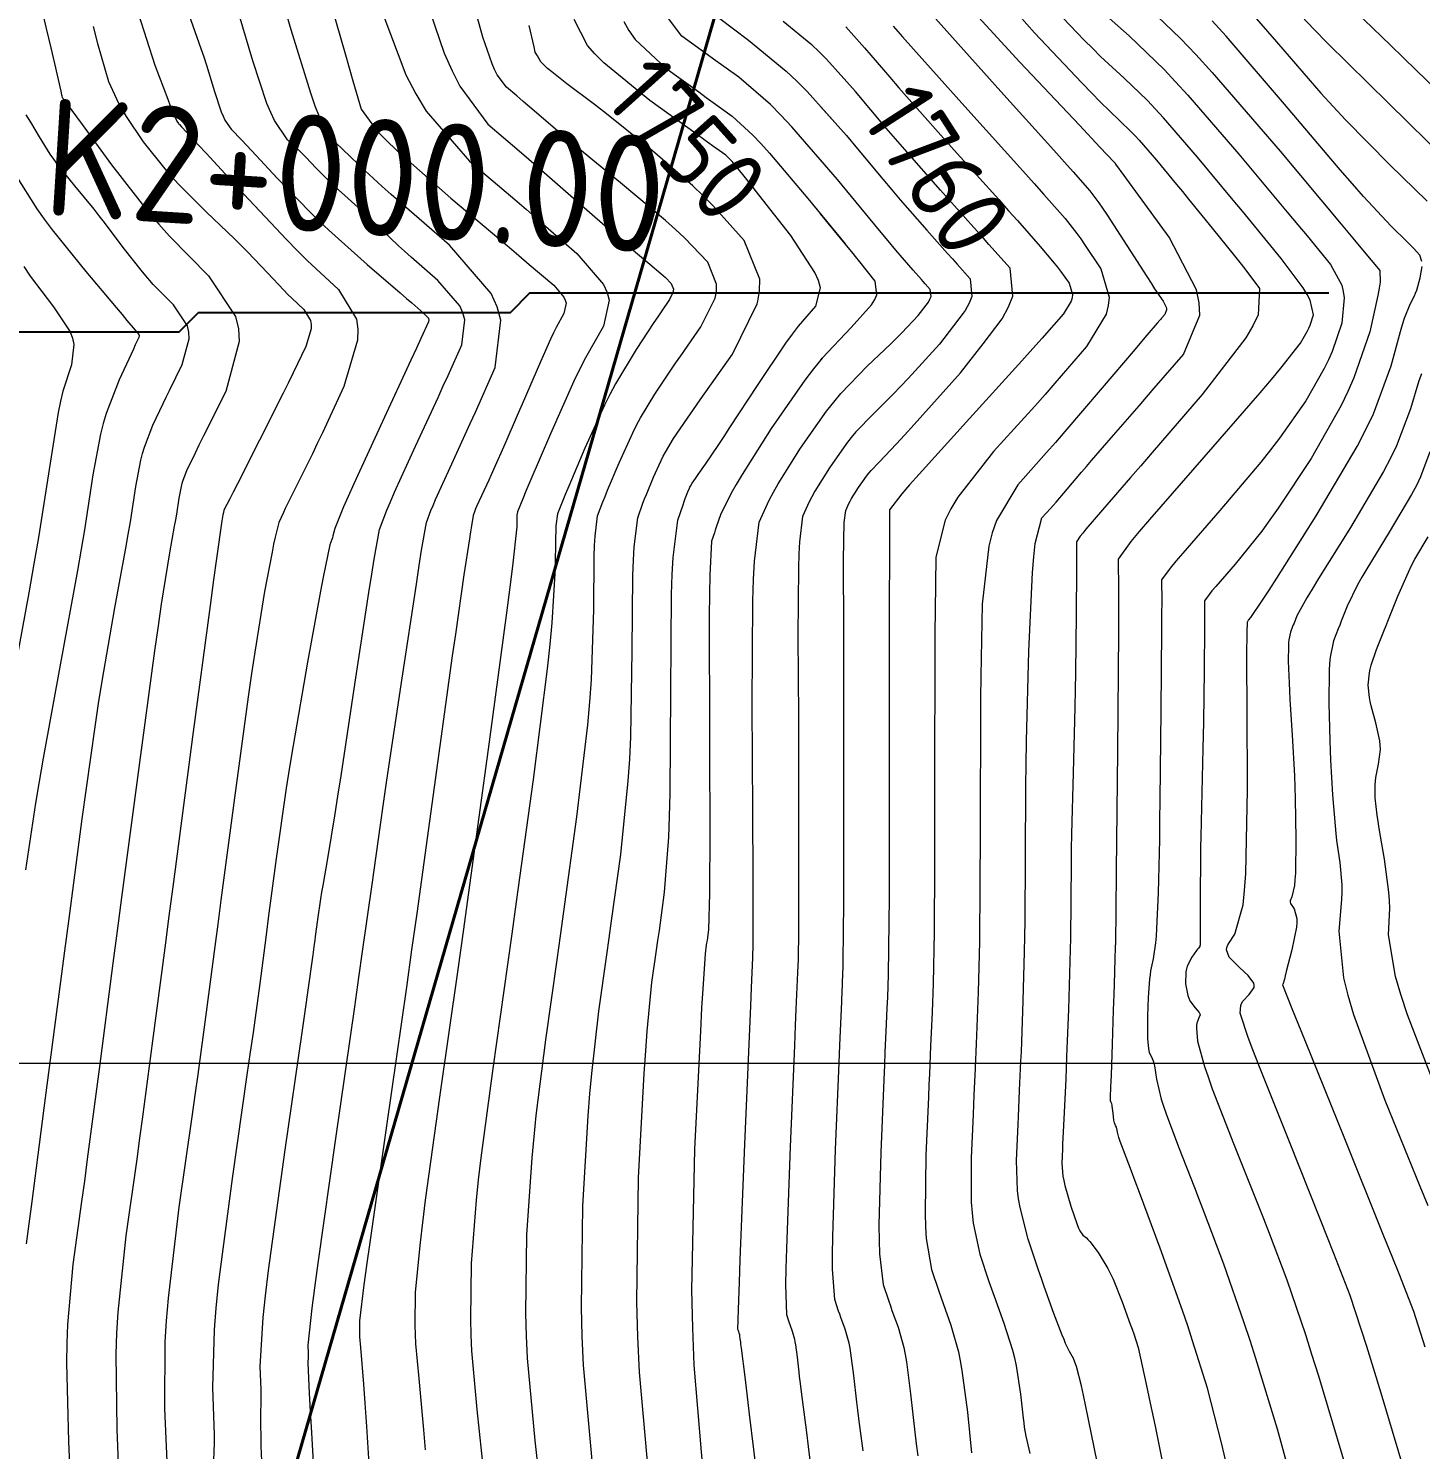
# Model space of a CAD drawing. Header units: millimetres. Extents: x 837475 to 838477, y 1189012 to 1191015.
# Drawn here: x 837784.3 to 837855.7, y 1189394.1 to 1189466.9 of the extents above; entities that cross this region are included whole.
import ezdxf

# ---------------------------------------------------------------- set-up
doc = ezdxf.new("R2010")
doc.units = ezdxf.units.MM
doc.header["$LTSCALE"] = 0.3
for name, color, linetype, lineweight in [('Abscisado 100m', 250, 'Continuous', 50), ('COORD', 253, 'Continuous', 20), ('CORREDORVIA', 94, 'Continuous', 40)]:
    doc.layers.add(name, color=color, linetype=linetype, lineweight=lineweight)
for name, color, linetype, lineweight, true_color in [('COTAS 10', 7, 'Continuous', 9, 0x6e3e2d), ('COTAS INT', 7, 'Continuous', 5, 0x9fa19f), ('Escorrentias', 7, 'Continuous', 25, 0x00a8ad)]:
    doc.layers.add(name, color=color, linetype=linetype, lineweight=lineweight, true_color=true_color)
doc.styles.get("Standard").update_dxf_attribs({"font": 'isocp2.shx', "bigfont": '@extfont2.shx'})

msp = doc.modelspace()

# ---------------------------------------------------------------- linework, layer by layer
at = {"layer": 'COORD'}
msp.add_line((837476.514, 1189413.872), (838476.514, 1189413.872), dxfattribs=at)
at = {"layer": 'CORREDORVIA'}
msp.add_lwpolyline([(838157.033, 1190996.193), (838237.174, 1190821.339), (838237.001, 1190602.875), (838240.031, 1190437.198), (838223.537, 1190366.272), (838184.199, 1189898.277), (837734.304, 1190149.151), (837849.078, 1189569.699), (837751.159, 1189231.384), (837593.191, 1189234.399), (837695.481, 1189679.225), (837660.573, 1189835.358), (837597.737, 1190012.464), (837490.666, 1190492.599), (837964.301, 1190234.408), (838010.155, 1190346.41), (837974.613, 1190516.877), (837969.419, 1190653.334), (837963.574, 1190795.982), (837910.676, 1191000.965)], close=True, dxfattribs=at)
at = {"layer": 'COTAS 10'}
for points in [[(837799.464, 1189469.411), (837800.538, 1189465.669), (837800.761, 1189464.894), (837800.952, 1189464.231), (837801.37, 1189462.778), (837802.202, 1189461.642), (837802.654, 1189461.179), (837803.201, 1189460.652), (837805.976, 1189458.211), (837808.852, 1189455.786), (837809.463, 1189455.268), (837809.994, 1189454.817), (837811.245, 1189453.742), (837811.768, 1189453.132), (837811.84, 1189452.974), (837811.881, 1189452.82), (837811.766, 1189452.305), (837811.37, 1189451.587), (837811.233, 1189451.306), (837811.084, 1189450.989), (837810.448, 1189449.545), (837809.752, 1189447.919), (837809.565, 1189447.487), (837809.381, 1189447.063), (837808.738, 1189445.598), (837808.175, 1189444.332), (837808.041, 1189444.034), (837807.917, 1189443.759), (837807.548, 1189442.952), (837807.296, 1189442.397), (837807.245, 1189442.28), (837807.202, 1189442.179), (837807.116, 1189441.949), (837807.023, 1189441.405), (837806.977, 1189441.108), (837806.921, 1189440.746), (837806.642, 1189438.908), (837806.203, 1189435.865), (837806.045, 1189434.745), (837805.873, 1189433.503), (837805.119, 1189428.014), (837804.224, 1189421.535), (837803.962, 1189419.669), (837803.694, 1189417.771), (837802.674, 1189410.66), (837801.817, 1189404.677), (837801.651, 1189403.49), (837801.516, 1189402.508), (837801.288, 1189400.66), (837801.281, 1189400.135), (837801.285, 1189399.987), (837801.292, 1189399.837), (837801.342, 1189399.286), (837801.49, 1189397.412), (837801.56, 1189396.429), (837801.642, 1189395.244), (837801.844, 1189392.241)], [(837845.752, 1189393.304), (837845.513, 1189394.336), (837844.774, 1189397.203), (837844.009, 1189399.635), (837843.754, 1189400.395), (837843.481, 1189401.191), (837842.338, 1189404.376), (837841.281, 1189407.232), (837841.061, 1189407.821), (837840.874, 1189408.322), (837840.461, 1189409.403), (837840.289, 1189409.855), (837840.254, 1189409.96), (837840.224, 1189410.056), (837840.159, 1189410.332), (837840.124, 1189410.518), (837840.112, 1189410.558), (837840.099, 1189410.593), (837840.047, 1189410.679), (837839.993, 1189410.807), (837839.979, 1189410.87), (837839.967, 1189410.943), (837839.926, 1189411.304), (837839.89, 1189411.654), (837839.88, 1189411.721), (837839.869, 1189411.774), (837839.832, 1189411.857), (837839.805, 1189411.894), (837839.8, 1189411.919), (837839.797, 1189411.949), (837839.798, 1189412.111), (837839.82, 1189412.651), (837839.83, 1189412.921), (837839.841, 1189413.243), (837839.898, 1189414.838), (837839.958, 1189416.578), (837839.972, 1189416.992), (837839.984, 1189417.375), (837840.017, 1189418.511), (837840.038, 1189419.287), (837840.042, 1189419.443), (837840.046, 1189419.573), (837840.055, 1189419.833), (837840.059, 1189419.911), (837840.061, 1189419.928), (837840.062, 1189419.942), (837840.067, 1189419.973), (837840.071, 1189420.001), (837840.072, 1189420.013), (837840.073, 1189420.026), (837840.076, 1189420.088), (837840.091, 1189421.628), (837840.111, 1189423.743), (837840.167, 1189429.842), (837840.215, 1189435.958), (837840.222, 1189437.139), (837840.225, 1189438.098), (837840.21, 1189439.709), (837840.862, 1189440.608), (837841.284, 1189441.119), (837841.812, 1189441.742), (837844.595, 1189444.936), (837847.463, 1189448.224), (837848.045, 1189448.906), (837848.534, 1189449.489), (837849.537, 1189450.77), (837849.885, 1189451.38), (837849.962, 1189451.54), (837850.032, 1189451.696), (837850.213, 1189452.229), (837850.036, 1189452.981), (837849.879, 1189453.276), (837849.675, 1189453.609), (837848.55, 1189455.122), (837847.023, 1189456.987), (837846.566, 1189457.541), (837846.094, 1189458.112), (837844.265, 1189460.309), (837842.516, 1189462.333), (837842.094, 1189462.794), (837841.699, 1189463.212), (837840.5, 1189464.365), (837839.287, 1189465.48), (837838.884, 1189465.876), (837838.451, 1189466.308), (837836.644, 1189468.182)], [(837816.252, 1189391.349), (837815.652, 1189398.024), (837815.564, 1189399.837), (837815.51, 1189401.634), (837815.598, 1189407.997), (837815.892, 1189413.341), (837815.968, 1189414.496), (837816.041, 1189415.509), (837816.284, 1189417.997), (837816.522, 1189419.662), (837816.592, 1189420.157), (837816.663, 1189420.667), (837816.933, 1189422.631), (837817.153, 1189425.459), (837817.192, 1189426.513), (837817.223, 1189427.685), (837817.254, 1189432.896), (837817.291, 1189437.885), (837817.325, 1189438.916), (837817.368, 1189439.796), (837817.612, 1189441.711), (837817.878, 1189442.495), (837817.936, 1189442.663), (837817.988, 1189442.809), (837818.119, 1189443.156), (837818.208, 1189443.35), (837818.233, 1189443.399), (837818.259, 1189443.447), (837818.352, 1189443.602), (837818.513, 1189443.839), (837818.582, 1189443.938), (837818.661, 1189444.052), (837819.033, 1189444.581), (837819.708, 1189445.578), (837819.979, 1189445.986), (837820.286, 1189446.451), (837821.695, 1189448.608), (837823.156, 1189450.769), (837823.496, 1189451.237), (837823.806, 1189451.649), (837824.693, 1189452.665), (837824.922, 1189453.616), (837824.819, 1189453.986), (837824.643, 1189454.402), (837823.405, 1189456.293), (837821.955, 1189458.148), (837821.644, 1189458.542), (837821.374, 1189458.885), (837820.728, 1189459.692), (837820.392, 1189460.088), (837820.316, 1189460.172), (837820.249, 1189460.244), (837820.069, 1189460.41), (837819.394, 1189460.897), (837819.015, 1189461.172), (837818.552, 1189461.507), (837816.184, 1189463.22), (837813.815, 1189465.139), (837813.352, 1189465.605), (837812.971, 1189466.041), (837812.293, 1189467.376)], [(837849.585, 1189467.531), (837850.219, 1189466.874), (837850.922, 1189466.158), (837854.046, 1189463.08), (837857.05, 1189460.132)], [(837787.632, 1189467.006), (837787.854, 1189466.145), (837788.425, 1189464.189), (837788.933, 1189463.073), (837789.117, 1189462.742), (837789.318, 1189462.402), (837790.199, 1189461.093), (837791.306, 1189459.708), (837791.65, 1189459.319), (837792.01, 1189458.927), (837793.445, 1189457.495), (837794.863, 1189456.137), (837795.212, 1189455.792), (837795.541, 1189455.461), (837796.574, 1189454.379), (837797.412, 1189453.488), (837797.62, 1189453.277), (837797.816, 1189453.083), (837798.435, 1189452.509), (837798.784, 1189451.931), (837798.811, 1189451.733), (837798.807, 1189451.519), (837798.539, 1189450.61), (837797.89, 1189449.254), (837797.645, 1189448.759), (837797.373, 1189448.211), (837796.156, 1189445.797), (837795.025, 1189443.572), (837794.808, 1189443.143), (837794.632, 1189442.795), (837794.341, 1189442.212), (837794.31, 1189442.095), (837794.286, 1189441.975), (837794.227, 1189441.66), (837793.956, 1189439.732), (837793.81, 1189438.65), (837793.632, 1189437.331), (837792.734, 1189430.588), (837791.75, 1189423.156), (837791.518, 1189421.402), (837791.305, 1189419.779), (837790.682, 1189415.018), (837790.164, 1189411.111), (837790.016, 1189410.028), (837789.866, 1189408.943), (837789.309, 1189405.018), (837788.892, 1189401.104), (837788.83, 1189400.026), (837788.791, 1189398.95), (837788.845, 1189395.084), (837788.984, 1189391.639)], [(837826.23, 1189466.992), (837827.182, 1189465.924), (837828.475, 1189464.406), (837828.948, 1189463.864), (837829.472, 1189463.269), (837831.783, 1189460.678), (837834.064, 1189458.133), (837834.57, 1189457.567), (837835.02, 1189457.062), (837836.189, 1189455.737), (837836.91, 1189454.88), (837837.078, 1189454.669), (837837.232, 1189454.47), (837837.674, 1189453.844), (837837.844, 1189453.268), (837837.827, 1189453.1), (837837.782, 1189452.927), (837837.387, 1189452.272), (837836.393, 1189451.148)], [(837836.393, 1189451.148), (837836.295, 1189451.037), (837835.811, 1189450.5), (837835.248, 1189449.877), (837832.558, 1189446.921), (837829.98, 1189444.065), (837829.487, 1189443.506), (837829.091, 1189443.047), (837828.46, 1189442.227), (837828.456, 1189440.405), (837828.456, 1189439.316), (837828.455, 1189437.972), (837828.454, 1189431.007), (837828.445, 1189423.828), (837828.439, 1189422.35), (837828.432, 1189421.093), (837828.397, 1189418.393), (837828.354, 1189417.242), (837828.342, 1189416.96), (837828.331, 1189416.695), (837828.294, 1189415.874), (837828.229, 1189414.43), (837828.201, 1189413.773), (837828.168, 1189413.004), (837828.014, 1189409.295), (837827.921, 1189405.558), (837827.928, 1189404.771), (837827.948, 1189404.09), (837828.138, 1189402.527), (837828.426, 1189401.665), (837828.508, 1189401.427), (837828.591, 1189401.19), (837828.901, 1189400.335), (837829.193, 1189399.292), (837829.265, 1189398.935), (837829.333, 1189398.55), (837829.546, 1189396.913), (837829.765, 1189394.949), (837829.836, 1189394.358), (837829.912, 1189393.745)], [(837856.171, 1189445.199), (837855.688, 1189443.917), (837855.479, 1189443.487), (837855.237, 1189443.026), (837854.093, 1189441.091), (837852.937, 1189439.204), (837852.688, 1189438.773), (837852.469, 1189438.381), (837851.937, 1189437.296), (837851.627, 1189436.521), (837851.548, 1189436.324), (837851.473, 1189436.135), (837851.23, 1189435.519), (837851.058, 1189434.683), (837851.028, 1189434.357), (837851.005, 1189433.989), (837850.988, 1189432.316), (837851.038, 1189430.413), (837851.057, 1189429.901), (837851.079, 1189429.395), (837851.181, 1189427.617), (837851.31, 1189426.028), (837851.35, 1189425.64), (837851.391, 1189425.276), (837851.555, 1189424.147), (837851.655, 1189423.014), (837851.655, 1189422.645), (837851.644, 1189422.253), (837851.508, 1189420.64), (837851.738, 1189418.236), (837851.959, 1189417.346), (837852.248, 1189416.358), (837853.856, 1189411.976), (837855.657, 1189407.568), (837856.067, 1189406.563)]]:
    msp.add_lwpolyline(points, dxfattribs=at)
at = {"layer": 'COTAS INT'}
for points in [[(837784.048, 1189471.995), (837785.228, 1189466.907), (837785.457, 1189465.916), (837785.644, 1189465.106), (837785.969, 1189463.691), (837786.012, 1189463.5), (837786.021, 1189463.462), (837786.03, 1189463.43), (837786.051, 1189463.37), (837786.073, 1189463.337), (837786.088, 1189463.311), (837786.106, 1189463.282), (837786.113, 1189463.273), (837786.12, 1189463.263), (837786.149, 1189463.226), (837786.54, 1189462.696), (837786.775, 1189462.376), (837787.064, 1189461.98), (837788.566, 1189459.925), (837790.461, 1189457.501), (837790.999, 1189456.873), (837791.543, 1189456.264), (837793.552, 1189454.221), (837794.931, 1189452.144), (837795.077, 1189451.514), (837795.121, 1189450.86), (837794.428, 1189448.298), (837793.291, 1189446.022), (837793.056, 1189445.547), (837792.855, 1189445.14), (837792.414, 1189444.232), (837792.223, 1189443.731), (837792.179, 1189443.581), (837792.139, 1189443.426), (837792.026, 1189442.822), (837791.898, 1189442.006), (837791.849, 1189441.717), (837791.794, 1189441.4), (837791.542, 1189440.028), (837791.124, 1189437.397), (837790.963, 1189436.287), (837790.783, 1189435.011), (837789.972, 1189429.024), (837789.089, 1189422.352), (837788.864, 1189420.644), (837788.648, 1189418.996), (837787.938, 1189413.551), (837787.333, 1189408.945), (837787.182, 1189407.826), (837787.04, 1189406.776), (837786.587, 1189403.551), (837786.309, 1189400.467), (837786.275, 1189399.506), (837786.261, 1189398.499), (837786.369, 1189394.475), (837786.52, 1189390.923)], [(837799.174, 1189389.173), (837798.84, 1189394.909), (837798.777, 1189396.024), (837798.728, 1189396.933), (837798.66, 1189398.509), (837798.67, 1189398.791), (837798.67, 1189398.884), (837798.668, 1189398.985), (837798.652, 1189399.406), (837798.854, 1189401.313), (837798.99, 1189402.351), (837799.161, 1189403.611), (837800.069, 1189410), (837801.045, 1189416.761), (837801.259, 1189418.255), (837801.448, 1189419.585), (837801.93, 1189423.021), (837802.363, 1189426.083), (837802.522, 1189427.177), (837802.698, 1189428.378), (837803.475, 1189433.603), (837804.206, 1189438.43), (837804.353, 1189439.38), (837804.476, 1189440.162), (837804.719, 1189441.589), (837804.945, 1189442.195), (837805.058, 1189442.459), (837805.191, 1189442.766), (837805.854, 1189444.223), (837806.71, 1189446.089), (837806.965, 1189446.653), (837807.229, 1189447.238), (837808.247, 1189449.521), (837808.54, 1189451.955), (837808.346, 1189452.635), (837808.032, 1189453.316), (837805.906, 1189455.797), (837803.438, 1189457.934), (837802.91, 1189458.399), (837802.448, 1189458.808), (837801.341, 1189459.828), (837800.706, 1189460.448), (837800.543, 1189460.605), (837800.384, 1189460.756), (837799.856, 1189461.249), (837799.238, 1189462.38), (837799.023, 1189462.933), (837798.789, 1189463.59), (837797.787, 1189466.831), (837796.808, 1189470.185)], [(837804.213, 1189469.819), (837805.636, 1189465.64), (837806.033, 1189464.738), (837806.43, 1189463.945), (837807.875, 1189462.004), (837809.472, 1189460.643), (837809.966, 1189460.217), (837810.483, 1189459.77), (837812.534, 1189457.975), (837814.429, 1189456.315), (837814.847, 1189455.953), (837815.219, 1189455.632), (837816.174, 1189454.827), (837816.739, 1189454.352), (837816.865, 1189454.239), (837816.977, 1189454.135), (837817.269, 1189453.829), (837817.381, 1189453.551), (837817.378, 1189453.465), (837817.362, 1189453.375), (837817.184, 1189453.015), (837816.756, 1189452.388), (837816.583, 1189452.128), (837816.385, 1189451.832), (837815.473, 1189450.452), (837814.418, 1189448.688), (837814.131, 1189448.15), (837813.846, 1189447.59), (837812.836, 1189445.389), (837812.016, 1189443.448), (837811.851, 1189443.053), (837811.713, 1189442.719), (837811.44, 1189442.025), (837811.363, 1189441.42), (837811.349, 1189441.142), (837811.338, 1189440.817), (837811.326, 1189439.241), (837811.158, 1189436.432), (837811.049, 1189435.329), (837810.912, 1189434.085), (837810.192, 1189428.415), (837809.328, 1189422.133), (837809.101, 1189420.502), (837808.879, 1189418.919), (837808.118, 1189413.595), (837807.506, 1189409.01), (837807.378, 1189407.893), (837807.266, 1189406.841), (837807.012, 1189403.595), (837806.972, 1189400.735), (837806.996, 1189399.927), (837807.036, 1189399.112), (837807.306, 1189396.111), (837807.665, 1189392.725)], [(837833.547, 1189469.364), (837835.892, 1189466.684), (837838.325, 1189464.126), (837838.833, 1189463.6), (837839.27, 1189463.154), (837840.252, 1189462.199), (837840.856, 1189461.618), (837841.055, 1189461.407), (837841.267, 1189461.175), (837842.148, 1189460.156), (837843.178, 1189458.916), (837843.483, 1189458.545), (837843.798, 1189458.162), (837845.011, 1189456.677), (837846.157, 1189455.252), (837846.429, 1189454.906), (837846.682, 1189454.581), (837847.436, 1189453.583), (837847.367, 1189452.225), (837847.101, 1189451.673), (837846.728, 1189451.045), (837844.492, 1189448.139), (837841.925, 1189445.163), (837841.343, 1189444.49), (837840.818, 1189443.882), (837839.389, 1189442.233), (837838.538, 1189441.238), (837838.376, 1189441.042), (837838.247, 1189440.882), (837838.05, 1189440.591), (837838.056, 1189439.981), (837838.055, 1189439.619), (837838.053, 1189439.173), (837838.034, 1189436.863), (837837.995, 1189433.881), (837837.979, 1189433.01), (837837.961, 1189432.121), (837837.879, 1189428.747), (837837.801, 1189425.605), (837837.787, 1189424.861), (837837.775, 1189424.172), (837837.756, 1189422.139), (837837.738, 1189420.275), (837837.726, 1189419.691), (837837.712, 1189419.079), (837837.636, 1189416.626), (837837.546, 1189414.206), (837837.522, 1189413.615), (837837.499, 1189413.059), (837837.42, 1189411.333), (837837.355, 1189410.021), (837837.341, 1189409.725), (837837.328, 1189409.458), (837837.295, 1189408.736), (837837.353, 1189408.076), (837837.397, 1189407.848), (837837.454, 1189407.601), (837837.759, 1189406.543), (837838.089, 1189405.591), (837838.16, 1189405.411), (837838.224, 1189405.266), (837838.382, 1189405.042), (837838.563, 1189404.912), (837838.641, 1189404.827), (837838.731, 1189404.72), (837839.157, 1189404.156), (837839.655, 1189403.34), (837839.79, 1189403.075), (837839.925, 1189402.792), (837840.402, 1189401.629), (837840.812, 1189400.494), (837840.905, 1189400.23), (837840.988, 1189399.987), (837841.211, 1189399.29), (837841.629, 1189397.419), (837841.834, 1189396.435), (837842.079, 1189395.25), (837843.287, 1189389.29)], [(837802.093, 1189468.712), (837803.661, 1189464.534), (837804.169, 1189463.562), (837804.709, 1189462.669), (837806.925, 1189460.108), (837809.246, 1189458.141), (837809.852, 1189457.622), (837810.441, 1189457.115), (837812.437, 1189455.376), (837813.796, 1189453.79), (837813.984, 1189453.379), (837814.09, 1189452.981), (837813.793, 1189451.642), (837812.871, 1189450.031), (837812.584, 1189449.46), (837812.282, 1189448.836), (837811.075, 1189446.133), (837810.025, 1189443.661), (837809.823, 1189443.182), (837809.658, 1189442.793), (837809.382, 1189442.13), (837809.361, 1189441.962), (837809.357, 1189441.884), (837809.354, 1189441.794), (837809.351, 1189441.356), (837809.137, 1189439.348), (837809.001, 1189438.267), (837808.832, 1189436.96), (837807.945, 1189430.343), (837806.883, 1189422.622), (837806.604, 1189420.618), (837806.331, 1189418.672), (837805.396, 1189412.128), (837804.661, 1189406.843), (837804.514, 1189405.691), (837804.391, 1189404.675), (837804.15, 1189402.128), (837804.126, 1189400.435), (837804.141, 1189399.957), (837804.164, 1189399.474), (837804.324, 1189397.698), (837804.578, 1189395.068), (837804.66, 1189394.048)], [(837810.752, 1189390.381), (837810.288, 1189394.524), (837809.908, 1189398.749), (837809.852, 1189399.897), (837809.818, 1189401.034), (837809.874, 1189405.062), (837810.142, 1189409.008), (837810.241, 1189410.094), (837810.351, 1189411.176), (837810.84, 1189415.062), (837811.426, 1189419.167), (837811.598, 1189420.387), (837811.773, 1189421.644), (837812.439, 1189426.487), (837812.993, 1189431.209), (837813.097, 1189432.39), (837813.18, 1189433.516), (837813.302, 1189437.126), (837813.322, 1189439.839), (837813.341, 1189440.4), (837813.365, 1189440.879), (837813.497, 1189441.92), (837813.768, 1189442.644), (837813.88, 1189442.923), (837814.007, 1189443.235), (837814.597, 1189444.645), (837815.3, 1189446.177), (837815.499, 1189446.566), (837815.698, 1189446.941), (837816.432, 1189448.168), (837817.247, 1189449.384), (837817.498, 1189449.752), (837817.76, 1189450.132), (837818.795, 1189451.617), (837819.522, 1189453.082), (837819.589, 1189453.449), (837819.598, 1189453.801), (837819.143, 1189454.933), (837817.951, 1189456.181), (837817.495, 1189456.606), (837816.983, 1189457.064), (837814.679, 1189459.003), (837812.397, 1189460.866), (837811.899, 1189461.276), (837811.459, 1189461.641), (837810.357, 1189462.576), (837809.682, 1189463.166), (837809.512, 1189463.313), (837809.35, 1189463.453), (837808.825, 1189463.901), (837808.35, 1189464.539), (837808.219, 1189464.8), (837808.088, 1189465.096), (837807.62, 1189466.471), (837807.009, 1189468.646)], [(837839.117, 1189393.426), (837838.533, 1189396.264), (837838.409, 1189396.84), (837838.302, 1189397.326), (837838.052, 1189398.322), (837837.912, 1189398.684), (837837.874, 1189398.77), (837837.836, 1189398.849), (837837.701, 1189399.083), (837837.496, 1189399.499), (837837.415, 1189399.693), (837837.322, 1189399.921), (837836.898, 1189401.028), (837836.395, 1189402.421), (837836.253, 1189402.83), (837836.11, 1189403.248), (837835.581, 1189404.838), (837835.161, 1189406.464), (837835.087, 1189406.904), (837835.03, 1189407.339), (837834.975, 1189408.876), (837835.038, 1189410.344), (837835.056, 1189410.737), (837835.073, 1189411.124), (837835.138, 1189412.469), (837835.207, 1189413.968), (837835.227, 1189414.452), (837835.248, 1189414.965), (837835.326, 1189417.068), (837835.392, 1189419.582), (837835.404, 1189420.356), (837835.414, 1189421.163), (837835.43, 1189424.356), (837835.457, 1189428.062), (837835.473, 1189429.192), (837835.494, 1189430.367), (837835.603, 1189434.985), (837835.789, 1189439.021), (837835.859, 1189439.828), (837835.936, 1189440.501), (837836.282, 1189441.814), (837836.722, 1189442.306), (837836.859, 1189442.462), (837837.003, 1189442.627), (837837.575, 1189443.295), (837838.314, 1189444.16), (837838.562, 1189444.449), (837838.83, 1189444.759), (837839.956, 1189446.058), (837841.266, 1189447.568), (837841.649, 1189448.011), (837842.042, 1189448.466), (837843.536, 1189450.196), (837844.369, 1189452.214), (837844.346, 1189452.85), (837844.212, 1189453.518), (837842.808, 1189456.209), (837841.098, 1189458.552), (837840.77, 1189459.001), (837840.505, 1189459.363), (837840.074, 1189459.951), (837840.056, 1189459.973), (837840.051, 1189459.978), (837840.047, 1189459.984), (837840.032, 1189460.002), (837840.019, 1189460.017), (837840.016, 1189460.021), (837840.013, 1189460.024), (837840.004, 1189460.032), (837839.253, 1189460.827), (837838.199, 1189461.944), (837835.14, 1189465.186), (837832.075, 1189468.54)], [(837840.997, 1189468.697), (837843.386, 1189466.4), (837844.173, 1189465.567), (837845.013, 1189464.648), (837848.498, 1189460.615), (837851.617, 1189456.884), (837852.225, 1189456.155), (837852.724, 1189455.558), (837853.605, 1189454.499), (837853.624, 1189453.897), (837853.579, 1189453.588), (837853.512, 1189453.217), (837853.086, 1189451.363), (837852.279, 1189448.994), (837851.971, 1189448.299), (837851.626, 1189447.587), (837850.077, 1189444.872), (837848.394, 1189442.321), (837847.965, 1189441.712), (837847.553, 1189441.145), (837846.196, 1189439.45), (837845.191, 1189438.297), (837845, 1189438.072), (837844.848, 1189437.887), (837844.613, 1189437.563), (837844.618, 1189436.981), (837844.617, 1189436.635), (837844.614, 1189436.209), (837844.597, 1189434), (837844.564, 1189431.365), (837844.552, 1189430.669), (837844.538, 1189429.989), (837844.425, 1189425.493), (837844.414, 1189424.924), (837844.406, 1189424.367), (837844.391, 1189422.46), (837844.389, 1189420.971), (837844.389, 1189419.998), (837844.387, 1189419.913), (837844.385, 1189419.896), (837844.383, 1189419.881), (837844.374, 1189419.85), (837844.303, 1189419.759), (837844.263, 1189419.706), (837844.214, 1189419.641), (837843.963, 1189419.309), (837843.727, 1189418.847), (837843.687, 1189418.701), (837843.659, 1189418.547), (837843.649, 1189417.926), (837843.761, 1189417.331), (837843.809, 1189417.193), (837843.865, 1189417.067), (837844.13, 1189416.711), (837844.351, 1189416.461), (837844.379, 1189416.402), (837844.393, 1189416.347), (837844.326, 1189416.187), (837844.218, 1189415.923), (837844.208, 1189415.804), (837844.205, 1189415.663), (837844.264, 1189414.988), (837844.615, 1189413.693), (837844.797, 1189413.162), (837845.016, 1189412.556), (837846.109, 1189409.746), (837847.337, 1189406.669), (837847.64, 1189405.896), (837847.927, 1189405.156), (837848.831, 1189402.767), (837849.788, 1189399.955), (837850.109, 1189398.949), (837850.454, 1189397.843), (837851.899, 1189393.027)], [(837846.235, 1189468.613), (837848.302, 1189466.221), (837850.582, 1189463.595), (837851.213, 1189462.905), (837851.843, 1189462.23), (837854.12, 1189459.925), (837856.03, 1189458.051)], [(837857.512, 1189462.782), (837855.468, 1189464.777), (837854.827, 1189465.4), (837854.154, 1189466.054), (837851.453, 1189468.671)], [(837839.304, 1189467.807), (837840.749, 1189466.531), (837842.543, 1189464.806), (837843.133, 1189464.18), (837843.764, 1189463.49), (837846.382, 1189460.462), (837848.855, 1189457.498), (837849.396, 1189456.848), (837849.874, 1189456.273), (837851.078, 1189454.811), (837851.65, 1189453.753), (837851.729, 1189453.432), (837851.774, 1189453.099), (837851.65, 1189451.796), (837851.155, 1189450.345), (837850.967, 1189449.919), (837850.756, 1189449.483), (837849.807, 1189447.821), (837848.464, 1189445.905), (837848.005, 1189445.309), (837847.508, 1189444.684), (837845.395, 1189442.193), (837843.502, 1189440.019), (837843.142, 1189439.595), (837842.855, 1189439.248), (837842.412, 1189438.636), (837842.421, 1189437.54), (837842.419, 1189436.887), (837842.415, 1189436.084), (837842.382, 1189431.921), (837842.331, 1189427.359), (837842.316, 1189426.304), (837842.301, 1189425.338), (837842.239, 1189422.6), (837842.16, 1189420.772), (837842.133, 1189420.38), (837842.103, 1189420.038), (837841.978, 1189419.215), (837841.854, 1189418.608), (837841.826, 1189418.402), (837841.8, 1189418.179), (837841.729, 1189417.238), (837841.691, 1189416.275), (837841.687, 1189416.038), (837841.685, 1189415.815), (837841.7, 1189415.121), (837841.746, 1189414.612), (837841.764, 1189414.506), (837841.784, 1189414.416), (837841.876, 1189414.218), (837841.984, 1189413.979), (837842.015, 1189413.863), (837842.045, 1189413.725), (837842.158, 1189413.048), (837842.4, 1189412.018), (837842.512, 1189411.658), (837842.644, 1189411.265), (837843.285, 1189409.574), (837844.105, 1189407.496), (837844.351, 1189406.858), (837844.604, 1189406.194), (837845.585, 1189403.572), (837846.635, 1189400.573), (837846.932, 1189399.672), (837847.231, 1189398.739), (837848.337, 1189395.115), (837849.397, 1189391.254)], [(837789.948, 1189467.69), (837790.802, 1189465.027), (837791.455, 1189463.28), (837791.586, 1189462.938), (837791.696, 1189462.657), (837791.914, 1189462.15), (837792.001, 1189462.042), (837792.028, 1189462.011), (837792.056, 1189461.98), (837792.169, 1189461.868), (837792.731, 1189461.269), (837793.042, 1189460.931), (837793.422, 1189460.519), (837795.355, 1189458.41), (837797.545, 1189456.082), (837798.087, 1189455.531), (837798.6, 1189455.022), (837800.216, 1189453.524), (837801.13, 1189452.013), (837801.199, 1189451.497), (837801.189, 1189450.938), (837800.489, 1189448.562), (837799.386, 1189446.186), (837799.122, 1189445.626), (837798.875, 1189445.109), (837798.13, 1189443.595), (837797.598, 1189442.533), (837797.485, 1189442.301), (837797.387, 1189442.095), (837797.156, 1189441.577), (837796.961, 1189440.825), (837796.887, 1189440.472), (837796.803, 1189440.057), (837796.425, 1189438.038), (837795.92, 1189434.941), (837795.757, 1189433.846), (837795.584, 1189432.649), (837794.874, 1189427.469), (837794.18, 1189422.226), (837794.017, 1189420.989), (837793.866, 1189419.844), (837793.427, 1189416.486), (837792.996, 1189413.278), (837792.85, 1189412.229), (837792.693, 1189411.109), (837792.031, 1189406.486), (837791.471, 1189401.813), (837791.378, 1189400.663), (837791.312, 1189399.575), (837791.297, 1189396.165), (837791.403, 1189393.449)], [(837792.53, 1189467.626), (837793.151, 1189465.89), (837793.3, 1189465.453), (837793.439, 1189465.035), (837793.858, 1189463.681), (837794.203, 1189462.636), (837794.296, 1189462.412), (837794.387, 1189462.216), (837794.708, 1189461.745), (837795.26, 1189461.186), (837795.498, 1189460.934), (837795.773, 1189460.641), (837797.073, 1189459.231), (837798.718, 1189457.528), (837799.211, 1189457.049), (837799.72, 1189456.568), (837801.69, 1189454.803), (837803.373, 1189453.353), (837803.701, 1189453.071), (837803.968, 1189452.839), (837804.434, 1189452.431), (837804.521, 1189452.349), (837804.55, 1189452.322), (837804.582, 1189452.294), (837804.713, 1189452.18), (837804.819, 1189452.056), (837804.834, 1189452.022), (837804.844, 1189451.988), (837804.829, 1189451.867), (837804.435, 1189451.011), (837804.204, 1189450.514), (837803.922, 1189449.905), (837802.466, 1189446.765), (837800.999, 1189443.567), (837800.71, 1189442.92), (837800.471, 1189442.378), (837800.032, 1189441.28), (837799.926, 1189440.895), (837799.898, 1189440.801), (837799.87, 1189440.712), (837799.773, 1189440.437), (837799.539, 1189439.368), (837799.425, 1189438.779), (837799.29, 1189438.062), (837798.622, 1189434.416), (837797.885, 1189430.15), (837797.705, 1189429.042), (837797.536, 1189427.967), (837797.014, 1189424.351), (837796.61, 1189421.297), (837796.515, 1189420.576), (837796.427, 1189419.909), (837796.171, 1189417.953), (837795.828, 1189415.444), (837795.684, 1189414.43), (837795.52, 1189413.276), (837794.754, 1189407.953), (837794.05, 1189402.522), (837793.926, 1189401.3), (837793.832, 1189400.2), (837793.749, 1189397.245), (837793.825, 1189395.295), (837793.832, 1189394.828), (837793.834, 1189394.393), (837793.789, 1189393.087)], [(837796.276, 1189393.475), (837796.245, 1189394.228), (837796.225, 1189395.798), (837796.252, 1189396.592), (837796.251, 1189396.856), (837796.247, 1189397.14), (837796.2, 1189398.325), (837796.353, 1189400.825), (837796.474, 1189401.936), (837796.63, 1189403.23), (837797.476, 1189409.42), (837798.347, 1189415.442), (837798.518, 1189416.631), (837798.659, 1189417.611), (837798.916, 1189419.42), (837798.988, 1189419.974), (837799.013, 1189420.163), (837799.04, 1189420.367), (837799.155, 1189421.232), (837799.31, 1189422.298), (837799.362, 1189422.628), (837799.419, 1189422.975), (837799.659, 1189424.354), (837800.038, 1189426.641), (837800.183, 1189427.559), (837800.345, 1189428.601), (837801.072, 1189433.393), (837801.775, 1189438.001), (837801.921, 1189438.926), (837802.046, 1189439.7), (837802.322, 1189441.229), (837802.689, 1189442.21), (837802.87, 1189442.638), (837803.087, 1189443.135), (837804.16, 1189445.494), (837805.316, 1189447.997), (837805.585, 1189448.584), (837805.832, 1189449.124), (837806.538, 1189450.694), (837806.692, 1189451.972), (837806.59, 1189452.328), (837806.426, 1189452.686), (837805.309, 1189453.989), (837803.931, 1189455.192), (837803.602, 1189455.487), (837803.295, 1189455.766), (837802.375, 1189456.636), (837801.623, 1189457.361), (837801.423, 1189457.548), (837801.225, 1189457.73), (837800.54, 1189458.338), (837799.91, 1189458.903), (837799.748, 1189459.057), (837799.59, 1189459.21), (837799.064, 1189459.754), (837798.54, 1189460.304), (837798.384, 1189460.46), (837798.223, 1189460.619), (837797.601, 1189461.205), (837796.931, 1189462.19), (837796.739, 1189462.599), (837796.545, 1189463.068), (837795.823, 1189465.256), (837795.123, 1189467.61)], [(837813.27, 1189392.937), (837812.78, 1189398.386), (837812.708, 1189399.867), (837812.664, 1189401.334), (837812.736, 1189406.53), (837813.017, 1189411.174), (837813.104, 1189412.295), (837813.196, 1189413.343), (837813.562, 1189416.53), (837813.974, 1189419.414), (837814.095, 1189420.272), (837814.218, 1189421.156), (837814.686, 1189424.559), (837815.073, 1189428.334), (837815.145, 1189429.452), (837815.201, 1189430.601), (837815.278, 1189435.011), (837815.307, 1189438.862), (837815.333, 1189439.658), (837815.367, 1189440.338), (837815.554, 1189441.816), (837815.823, 1189442.57), (837815.908, 1189442.793), (837815.997, 1189443.022), (837816.358, 1189443.9), (837816.754, 1189444.763), (837816.866, 1189444.983), (837816.979, 1189445.194), (837817.392, 1189445.885), (837818.109, 1189446.937), (837818.413, 1189447.375), (837818.763, 1189447.876), (837820.407, 1189450.219), (837821.682, 1189452.788), (837821.708, 1189452.93), (837821.799, 1189453.434), (837821.815, 1189454.05), (837821.018, 1189456.038), (837819.406, 1189457.838), (837818.907, 1189458.337), (837818.385, 1189458.836), (837816.312, 1189460.639), (837814.287, 1189462.263), (837813.796, 1189462.648), (837813.334, 1189463.006), (837811.919, 1189464.069), (837811.147, 1189464.683), (837810.93, 1189464.854), (837810.737, 1189465.037), (837810.579, 1189465.206), (837810.413, 1189465.499), (837810.304, 1189465.69), (837810.24, 1189465.966), (837809.983, 1189467.061)], [(837814.834, 1189467.259), (837815.104, 1189466.796), (837815.424, 1189466.349), (837816.999, 1189464.867), (837818.68, 1189463.652), (837819.067, 1189463.373), (837819.419, 1189463.12), (837820.405, 1189462.412), (837821.463, 1189461.434), (837821.86, 1189461.01), (837822.303, 1189460.519), (837824.28, 1189458.191), (837826.194, 1189455.862)], [(837825.794, 1189459.168), (837823.459, 1189461.866), (837822.894, 1189462.467), (837822.364, 1189463.004), (837820.74, 1189464.414), (837819.443, 1189465.342), (837819.119, 1189465.575), (837818.809, 1189465.797), (837817.814, 1189466.514), (837817.032, 1189467.558)], [(837819.694, 1189467.468), (837821.235, 1189466.303), (837823.162, 1189464.728), (837823.705, 1189464.215), (837824.251, 1189463.669), (837826.257, 1189461.42), (837826.822, 1189460.742), (837828.124, 1189459.175), (837828.583, 1189458.633), (837829.017, 1189458.124), (837830.377, 1189456.57), (837831.446, 1189455.376), (837831.697, 1189455.094), (837831.929, 1189454.834), (837832.601, 1189454.07), (837832.69, 1189453.175), (837832.553, 1189452.833), (837832.347, 1189452.449), (837832.248, 1189452.319), (837831.02, 1189450.722), (837829.414, 1189448.958), (837829.032, 1189448.551), (837828.677, 1189448.181), (837827.622, 1189447.138), (837826.745, 1189446.223), (837826.503, 1189445.932), (837826.26, 1189445.626), (837825.385, 1189444.386), (837824.641, 1189443.187), (837824.481, 1189442.906), (837824.341, 1189442.648), (837824.004, 1189441.899), (837823.842, 1189440.593), (837823.813, 1189439.982), (837823.792, 1189439.264), (837823.771, 1189435.771), (837823.791, 1189431.598), (837823.795, 1189430.45), (837823.798, 1189429.307), (837823.802, 1189425.206), (837823.798, 1189421.816), (837823.796, 1189421.121), (837823.793, 1189420.531), (837823.777, 1189419.277), (837823.757, 1189418.759), (837823.752, 1189418.633), (837823.747, 1189418.514), (837823.73, 1189418.144), (837823.666, 1189416.634), (837823.631, 1189415.796), (837823.588, 1189414.776), (837823.373, 1189409.575), (837823.182, 1189404.371), (837823.155, 1189403.349), (837823.139, 1189402.508), (837823.176, 1189400.986), (837823.288, 1189400.65), (837823.32, 1189400.557), (837823.353, 1189400.464), (837823.474, 1189400.131), (837823.587, 1189399.724), (837823.616, 1189399.585), (837823.642, 1189399.434), (837823.725, 1189398.795), (837823.811, 1189398.029), (837823.838, 1189397.798), (837823.868, 1189397.559), (837823.99, 1189396.628), (837824.208, 1189394.931), (837824.298, 1189394.209), (837824.401, 1189393.378)], [(837824.479, 1189466.073), (837824.437, 1189466.112), (837823.016, 1189467.273)], [(837830.816, 1189467.417), (837831.399, 1189466.772), (837834.179, 1189463.685), (837836.89, 1189460.665), (837837.431, 1189460.063), (837837.88, 1189459.561), (837838.742, 1189458.593), (837839.195, 1189457.974), (837839.386, 1189457.693), (837839.605, 1189457.364), (837840.634, 1189455.777), (837841.657, 1189454.186), (837841.873, 1189453.854), (837842.06, 1189453.569), (837842.491, 1189452.931), (837842.652, 1189452.626), (837842.668, 1189452.55), (837842.671, 1189452.479), (837842.58, 1189452.253), (837842.414, 1189452.061), (837842.37, 1189452.01), (837842.327, 1189451.961), (837842.182, 1189451.793), (837841.667, 1189451.189), (837841.391, 1189450.864), (837841.058, 1189450.471), (837839.374, 1189448.485), (837837.456, 1189446.244), (837836.976, 1189445.691), (837836.517, 1189445.166), (837835.041, 1189443.516), (837833.951, 1189441.689), (837833.735, 1189441.054), (837833.556, 1189440.363), (837833.222, 1189437.399), (837833.148, 1189433.713), (837833.134, 1189432.566), (837833.123, 1189431.365), (837833.105, 1189426.573), (837833.091, 1189422.051), (837833.083, 1189421.021), (837833.072, 1189420.086), (837833.016, 1189417.51), (837832.95, 1189415.724), (837832.932, 1189415.288), (837832.915, 1189414.877), (837832.857, 1189413.604), (837832.792, 1189412.226), (837832.771, 1189411.749), (837832.748, 1189411.231), (837832.655, 1189409.016), (837832.66, 1189406.745), (837832.7, 1189406.193), (837832.757, 1189405.673), (837833.1, 1189404.068), (837833.563, 1189402.681), (837833.695, 1189402.298), (837833.829, 1189401.916), (837834.328, 1189400.54), (837834.769, 1189399.147), (837834.866, 1189398.754), (837834.952, 1189398.359), (837835.174, 1189396.903), (837835.311, 1189395.675), (837835.344, 1189395.423), (837835.374, 1189395.208), (837835.463, 1189394.751), (837835.667, 1189393.863)], [(837855.766, 1189454.966), (837855.658, 1189455.282), (837855.327, 1189455.647), (837855.181, 1189455.798), (837855.01, 1189455.97), (837854.195, 1189456.77), (837852.765, 1189458.302), (837852.207, 1189458.936), (837851.578, 1189459.66), (837848.724, 1189463.031), (837845.722, 1189466.506), (837845.001, 1189467.296)], [(837828.65, 1189467.022), (837829.131, 1189466.48), (837829.7, 1189465.841), (837831.891, 1189463.398), (837832.487, 1189462.732), (837835.294, 1189459.603), (837835.876, 1189458.953), (837836.374, 1189458.396), (837837.466, 1189457.165), (837838.074, 1189456.393), (837838.267, 1189456.126), (837838.471, 1189455.835), (837839.295, 1189454.589), (837839.727, 1189453.127), (837839.684, 1189452.699), (837839.569, 1189452.261), (837838.567, 1189450.598), (837836.945, 1189448.722), (837836.44, 1189448.15), (837835.911, 1189447.555), (837833.8, 1189445.218), (837831.965, 1189442.877), (837831.611, 1189442.28), (837831.324, 1189441.705), (837830.841, 1189439.813), (837830.802, 1189437.059), (837830.795, 1189435.941), (837830.789, 1189434.669), (837830.779, 1189428.79), (837830.768, 1189422.94), (837830.761, 1189421.685), (837830.752, 1189420.59), (837830.706, 1189417.952), (837830.652, 1189416.483), (837830.637, 1189416.124), (837830.623, 1189415.786), (837830.575, 1189414.739), (837830.51, 1189413.328), (837830.486, 1189412.761), (837830.458, 1189412.117), (837830.334, 1189409.156), (837830.291, 1189406.152), (837830.314, 1189405.482), (837830.353, 1189404.881), (837830.619, 1189403.297), (837830.994, 1189402.173), (837831.21, 1189401.553), (837831.615, 1189400.438), (837831.995, 1189399.076), (837832.089, 1189398.611), (837832.178, 1189398.108), (837832.457, 1189395.972), (837832.677, 1189393.885)], [(837827.107, 1189393.993), (837826.89, 1189395.652), (837826.837, 1189396.078), (837826.788, 1189396.489), (837826.636, 1189397.854), (837826.487, 1189398.992), (837826.44, 1189399.26), (837826.39, 1189399.508), (837826.187, 1189400.233), (837825.972, 1189400.827), (837825.914, 1189400.992), (837825.857, 1189401.158), (837825.657, 1189401.757), (837825.544, 1189403.299), (837825.541, 1189404.06), (837825.552, 1189404.964), (837825.693, 1189409.435), (837825.878, 1189413.89), (837825.916, 1189414.785), (837825.947, 1189415.532), (837826.012, 1189417.009), (837826.039, 1189417.604), (837826.047, 1189417.797), (837826.056, 1189418), (837826.087, 1189418.835), (837826.113, 1189420.855), (837826.118, 1189421.806), (837826.122, 1189422.927), (837826.128, 1189428.39), (837826.126, 1189434.063), (837826.125, 1189435.316), (837826.123, 1189436.431), (837826.113, 1189439.311), (837826.123, 1189440.961), (837826.133, 1189441.3), (837826.147, 1189441.589), (837826.223, 1189442.206), (837826.383, 1189442.559), (837826.449, 1189442.681), (837826.524, 1189442.814), (837826.876, 1189443.38), (837827.289, 1189443.966), (837827.404, 1189444.111), (837827.518, 1189444.248), (837827.932, 1189444.68), (837828.825, 1189445.614), (837829.242, 1189446.068), (837829.731, 1189446.606), (837832.11, 1189449.253), (837833.259, 1189450.749), (837834.237, 1189452.021), (837834.568, 1189452.636), (837834.786, 1189453.185), (837834.644, 1189454.617), (837833.566, 1189455.842), (837833.196, 1189456.259), (837832.794, 1189456.711), (837831.08, 1189458.624), (837829.245, 1189460.696), (837828.766, 1189461.248), (837828.299, 1189461.791), (837826.719, 1189463.672), (837825.24, 1189465.331), (837824.838, 1189465.733), (837824.479, 1189466.073)], [(837826.257, 1189461.42), (837824.923, 1189462.915)], [(837784.213, 1189404.61), (837784.348, 1189405.625), (837784.501, 1189406.778), (837785.193, 1189412.084), (837785.97, 1189418.05), (837786.175, 1189419.62), (837786.377, 1189421.154), (837787.069, 1189426.397), (837787.731, 1189431.102), (837787.913, 1189432.297), (837788.095, 1189433.446), (837788.747, 1189437.204), (837789.307, 1189440.26), (837789.431, 1189440.965), (837789.541, 1189441.609), (837789.824, 1189443.426), (837790.075, 1189444.77), (837790.165, 1189445.116), (837790.263, 1189445.451), (837790.689, 1189446.566), (837791.215, 1189447.677), (837791.375, 1189448.01), (837791.543, 1189448.353), (837792.201, 1189449.684), (837792.559, 1189451.005), (837792.536, 1189451.342), (837792.461, 1189451.667), (837791.75, 1189452.739), (837790.713, 1189453.792), (837790.433, 1189454.106), (837790.156, 1189454.43), (837789.178, 1189455.68), (837788.214, 1189456.963), (837787.946, 1189457.308), (837787.677, 1189457.648), (837786.698, 1189458.836), (837785.821, 1189459.926), (837785.615, 1189460.203), (837785.425, 1189460.47), (837784.875, 1189461.345), (837784.437, 1189462.1), (837784.318, 1189462.291), (837784.2, 1189462.474)], [(837821.953, 1189390.446), (837821.291, 1189395.868), (837821.162, 1189396.921), (837821.056, 1189397.779), (837820.873, 1189399.262), (837820.846, 1189399.466), (837820.84, 1189399.518), (837820.834, 1189399.569), (837820.815, 1189399.736), (837820.797, 1189399.876), (837820.791, 1189399.909), (837820.785, 1189399.94), (837820.76, 1189400.029), (837820.733, 1189400.102), (837820.719, 1189400.142), (837820.695, 1189400.216), (837820.735, 1189401.717), (837820.769, 1189402.638), (837820.813, 1189403.777), (837821.052, 1189409.715), (837821.346, 1189416.808), (837821.384, 1189417.737), (837821.449, 1189419.279), (837821.455, 1189419.423), (837821.457, 1189419.469), (837821.459, 1189419.518), (837821.467, 1189419.719), (837821.473, 1189420.206), (837821.474, 1189420.435), (837821.475, 1189420.705), (837821.477, 1189422.022), (837821.469, 1189424.551), (837821.465, 1189425.585), (837821.459, 1189426.764), (837821.428, 1189432.23), (837821.46, 1189437.567), (837821.493, 1189438.664), (837821.537, 1189439.597), (837821.784, 1189441.593), (837822.3, 1189442.736), (837822.513, 1189443.131), (837822.757, 1189443.56), (837823.894, 1189445.392), (837825.231, 1189447.286), (837825.602, 1189447.754), (837825.972, 1189448.198), (837827.312, 1189449.596), (837828.529, 1189450.747), (837828.823, 1189451.035), (837829.097, 1189451.31), (837829.93, 1189452.191), (837830.457, 1189452.877), (837830.539, 1189453.03), (837830.594, 1189453.166), (837830.558, 1189453.522), (837830.291, 1189453.825), (837830.199, 1189453.929), (837830.099, 1189454.041), (837829.674, 1189454.516), (837828.79, 1189455.551), (837828.4, 1189456.017), (837827.948, 1189456.56), (837825.794, 1189459.168), (837824.923, 1189460.174)], [(837783.662, 1189459.379), (837784.744, 1189457.658), (837785.117, 1189457.134), (837785.522, 1189456.589), (837787.248, 1189454.446), (837788.813, 1189452.599), (837789.117, 1189452.24), (837789.365, 1189451.946), (837789.79, 1189451.436), (837789.85, 1189451.36), (837789.867, 1189451.34), (837789.884, 1189451.321), (837789.947, 1189451.256), (837789.991, 1189451.191), (837789.995, 1189451.171), (837789.997, 1189451.151), (837789.975, 1189451.07), (837789.794, 1189450.685), (837789.695, 1189450.473), (837789.575, 1189450.214), (837788.964, 1189448.9), (837788.303, 1189447.171), (837788.151, 1189446.651), (837788.012, 1189446.115), (837787.623, 1189444.029), (837787.183, 1189441.211), (837787.012, 1189440.212), (837786.821, 1189439.119), (837785.952, 1189434.38), (837785.065, 1189429.494), (837784.863, 1189428.307), (837784.678, 1189427.193), (837784.166, 1189423.77)], [(837824.923, 1189449.891), (837825.011, 1189449.999), (837826.495, 1189451.585), (837827.541, 1189452.739), (837827.704, 1189453.007), (837827.811, 1189453.253), (837827.737, 1189453.955), (837826.943, 1189454.943), (837826.713, 1189455.226), (837826.596, 1189455.369), (837826.194, 1189455.862), (837824.923, 1189457.408)], [(837784.07, 1189454.712), (837784.41, 1189454.21), (837785.6, 1189452.645), (837786.447, 1189451.356), (837786.57, 1189451.027), (837786.645, 1189450.71), (837786.514, 1189449.668), (837786.075, 1189448.311), (837785.956, 1189447.795), (837785.838, 1189447.219), (837785.422, 1189444.633), (837784.825, 1189440.814), (837784.594, 1189439.46), (837784.334, 1189437.978), (837783.157, 1189431.556)], [(837855.462, 1189390.939), (837853.676, 1189396.947), (837853.286, 1189398.226), (837852.942, 1189399.337), (837852.078, 1189401.963), (837851.251, 1189404.118), (837850.93, 1189404.933), (837850.569, 1189405.843), (837848.933, 1189409.917), (837847.398, 1189413.771), (837847.1, 1189414.542), (837846.857, 1189415.184), (837846.44, 1189416.431), (837846.477, 1189416.828), (837846.521, 1189416.933), (837846.579, 1189417.037), (837846.909, 1189417.395), (837847.159, 1189417.754), (837847.167, 1189417.858), (837847.149, 1189417.964), (837846.86, 1189418.362), (837846.429, 1189418.755), (837846.321, 1189418.857), (837846.217, 1189418.957), (837845.882, 1189419.293), (837845.741, 1189419.669), (837845.76, 1189419.794), (837845.804, 1189419.927), (837846.173, 1189420.481), (837846.595, 1189421.987), (837846.674, 1189422.72), (837846.736, 1189423.59), (837846.82, 1189427.873), (837846.8, 1189432.078), (837846.796, 1189432.898), (837846.793, 1189433.569), (837846.788, 1189434.752), (837846.79, 1189434.971), (837846.791, 1189435.035), (837846.792, 1189435.101), (837846.805, 1189435.618), (837846.807, 1189435.696), (837846.808, 1189435.777), (837846.812, 1189436.08), (837846.814, 1189436.334), (837846.814, 1189436.49), (837846.841, 1189436.527), (837846.858, 1189436.548), (837846.88, 1189436.574), (837846.996, 1189436.707), (837847.598, 1189437.606), (837847.926, 1189438.115), (837848.324, 1189438.737), (837850.348, 1189441.923), (837852.446, 1189445.487), (837852.892, 1189446.348), (837853.279, 1189447.154), (837854.19, 1189449.61), (837854.661, 1189451.37), (837854.771, 1189451.739), (837854.872, 1189452.055), (837855.165, 1189452.767), (837855.386, 1189453.202), (837855.442, 1189453.344), (837855.496, 1189453.496), (837855.673, 1189454.12), (837855.769, 1189454.714)], [(837825.011, 1189449.999), (837824.574, 1189449.459), (837824.124, 1189448.874), (837822.403, 1189446.398), (837820.91, 1189444.038), (837820.604, 1189443.528), (837820.346, 1189443.08), (837819.801, 1189441.977), (837819.584, 1189441.344), (837819.532, 1189441.191), (837819.484, 1189441.049), (837819.339, 1189440.62), (837819.248, 1189438.89), (837819.234, 1189437.928), (837819.224, 1189436.756), (837819.23, 1189430.781), (837819.244, 1189424.769), (837819.24, 1189423.575), (837819.233, 1189422.584), (837819.18, 1189420.704), (837819.108, 1189420.178), (837819.089, 1189420.042), (837819.07, 1189419.91), (837819.006, 1189419.464), (837818.886, 1189417.676), (837818.831, 1189416.697), (837818.767, 1189415.507), (837818.46, 1189409.464), (837818.319, 1189402.235), (837818.36, 1189400.297), (837818.435, 1189398.388), (837818.996, 1189391.724)], [(837855.738, 1189449.203), (837855.609, 1189448.851), (837855.18, 1189447.404), (837854.467, 1189445.509), (837854.158, 1189444.874), (837853.801, 1189444.192), (837852.109, 1189441.331), (837850.465, 1189438.705), (837850.139, 1189438.171), (837849.867, 1189437.721), (837849.35, 1189436.79), (837849.206, 1189436.429), (837849.17, 1189436.338), (837849.135, 1189436.25), (837849.021, 1189435.963), (837848.941, 1189435.575), (837848.927, 1189435.423), (837848.917, 1189435.252), (837848.909, 1189434.473), (837848.949, 1189433.341), (837848.968, 1189432.946), (837848.992, 1189432.517), (837849.108, 1189430.673), (837849.223, 1189428.595), (837849.246, 1189428.018), (837849.265, 1189427.439), (837849.301, 1189425.342), (837849.275, 1189423.611), (837849.255, 1189423.264), (837849.229, 1189422.973), (837849.09, 1189422.4), (837849.002, 1189422.183), (837849.008, 1189422.118), (837849.028, 1189422.05), (837849.209, 1189421.785), (837849.355, 1189421.29), (837849.352, 1189421.077), (837849.331, 1189420.831), (837849.099, 1189419.67), (837848.811, 1189418.562), (837848.755, 1189418.349), (837848.71, 1189418.178), (837848.63, 1189417.9), (837848.62, 1189417.89), (837848.618, 1189417.887), (837848.617, 1189417.884), (837848.616, 1189417.874), (837849.098, 1189416.674), (837849.402, 1189415.921), (837849.779, 1189414.986), (837851.757, 1189410.089), (837853.801, 1189405.016), (837854.219, 1189403.97), (837854.574, 1189403.08), (837855.325, 1189401.158), (837855.92, 1189399.319)], [(837856.934, 1189411.372), (837855.032, 1189416.336), (837854.682, 1189417.389), (837854.408, 1189418.304), (837854.058, 1189420.448), (837854.115, 1189421.794), (837854.098, 1189422.206), (837854.067, 1189422.634), (837853.837, 1189424.321), (837853.57, 1189425.897), (837853.515, 1189426.254), (837853.468, 1189426.578), (837853.368, 1189427.465), (837853.367, 1189428.135), (837853.383, 1189428.322), (837853.406, 1189428.51), (837853.545, 1189429.196), (837853.636, 1189429.94), (837853.628, 1189430.165), (837853.605, 1189430.397), (837853.404, 1189431.307), (837853.165, 1189432.191), (837853.119, 1189432.407), (837853.081, 1189432.612), (837853.015, 1189433.251), (837853.075, 1189433.871), (837853.115, 1189434.064), (837853.166, 1189434.266), (837853.438, 1189435.074), (837853.812, 1189436.02), (837853.927, 1189436.31), (837854.047, 1189436.612), (837854.523, 1189437.803), (837855.072, 1189439.042), (837855.237, 1189439.375), (837855.408, 1189439.703), (837856.077, 1189440.851)]]:
    msp.add_lwpolyline(points, dxfattribs=at)
at = {"layer": 'Escorrentias'}
msp.add_polyline3d([(837850.997, 1189453.337, 0), (837810.011, 1189453.337, 0), (837809.011, 1189452.337, 0), (837793.017, 1189452.337, 0), (837792.017, 1189451.337, 0), (837774.023, 1189451.337, 0), (837773.023, 1189450.338, 0), (837755.529, 1189450.338, 0)], dxfattribs=at)

# ---------------------------------------------------------------- texts
at = {"layer": 'Abscisado 100m'}
msp.add_text('K2+000.00', height=6, rotation=356.41773, dxfattribs=at).set_placement((837784.99, 1189457.356))
at = {"layer": 'COTAS 10', "char_height": 3.8, "attachment_point": 7}
for s, insert, rotation in [('1750', (837813.68, 1189463.284), 311.94477), ('1760', (837826.889, 1189462.392), 302.79313)]:
    msp.add_mtext(s, dxfattribs=dict(at, insert=insert, rotation=rotation))

doc.saveas('drawing.dxf')
